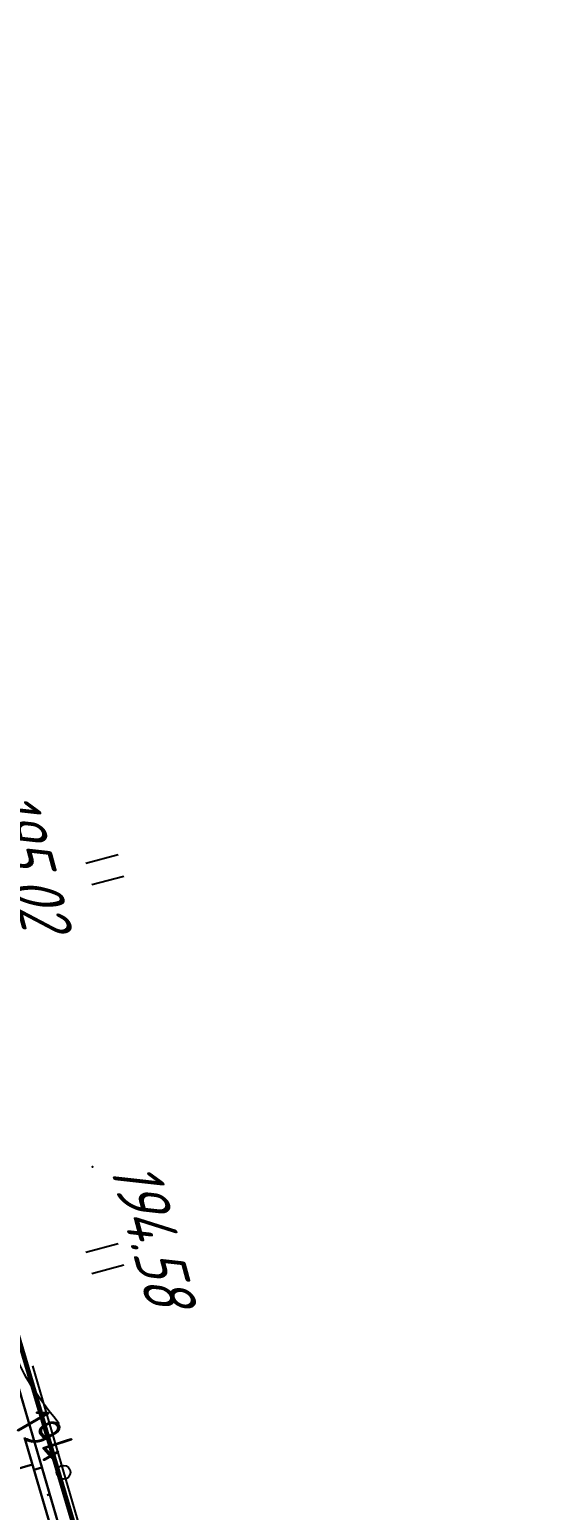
# Model space of a CAD drawing. Header units: millimetres. Extents: x -698 to 8131, y -704 to 4503.
# Drawn here: x 6365.9 to 6402.4, y 3036.2 to 3142.9 of the extents above; entities that cross this region are included whole.
import ezdxf

# ---------------------------------------------------------------- set-up
doc = ezdxf.new("R2010")
doc.units = ezdxf.units.MM
doc.linetypes.add('CONTI', pattern=[0])
for name, color, linetype in [('_Ростелеком', 6, 'Continuous'), ('GOR_BDEFAULT', 212, 'CONTI'), ('PI_OTDEFAULT', 172, 'CONTI'), ('PI_TTDEFAULT', 5, 'CONTI'), ('PLN_O', 7, 'CONTI'), ('ZAPSKDEFAULT', 7, 'CONTI')]:
    doc.layers.add(name, color=color, linetype=linetype)
doc.layers.add('КОПИЯ_ОСЬ_13_ОТКОСЫ', color=7, linetype='Continuous', lineweight=30)
doc.styles.add('eskd', font='isocpeui.ttf', dxfattribs={"width": 1.2})
doc.styles.add('SHRFT', font='isocpeui.ttf', dxfattribs={"width": 3.5})
doc.styles.add('STYLE1', font='isocpeui.ttf', dxfattribs={"width": 0.9})
doc.linetypes.add('кабель_связи_проект.', pattern='A,10,-1,["/",STYLE1,S=3,R=0,X=0,Y=-1.5],-4.1', length=15.1)

# ---------------------------------------------------------------- blocks, each defined once
blk = doc.blocks.new('BL_2011')
at = {"color": 0}
for p, q in [((0, 0), (0, 2.4)), ((1.6, 0), (1.6, 2.4))]:
    blk.add_line(p, q, dxfattribs=at)

msp = doc.modelspace()

# ---------------------------------------------------------------- linework, layer by layer
at = {"layer": '_Ростелеком', "linetype": 'кабель_связи_проект.', "ltscale": 0.25}
msp.add_lwpolyline([(6435.761688766148, 2573.921079275343, 0.35, 0.35, 0), (6434.320469774064, 2613.013822697248, 0.35, 0.35, 0), (6433.79360034767, 2649.600376607064, 0.35, 0.35, 0), (6435.595444910656, 2687.304633888561, 0.35, 0.35, 0), (6433.37641764798, 2721.59035620201, 0.35, 0.35, 0), (6430.292995001471, 2760.571460782695, 0.35, 0.35, 0), (6426.956325281955, 2791.910166041139, 0.35, 0.35, 0), (6423.664201789788, 2818.331266739551, 0.35, 0.35, 0), (6419.450890425147, 2846.334893881488, 0.35, 0.35, 0), (6413.565074474745, 2877.549733902473, 0.35, 0.35, 0), (6408.45389482573, 2894.88336072411, 0.35, 0.35, 0), (6403.549883702179, 2909.648276214633, 0.35, 0.35, 0), (6396.215350000528, 2940.205834104825, 0.35, 0.35, 0), (6387.493850494318, 2971.872972411249, 0.35, 0.35, 0), (6376.907087652004, 3008.717407677468, 0.35, 0.35, 0), (6364.34527313493, 3051.08872498307, 0.35, 0.35, 0), (6352.23463529557, 3095.368587252829, 0.35, 0.35, 0), (6348.598396909036, 3117.676856997568, 0.35, 0.35, 0), (6339.42467397206, 3142.379432295594, 0.35, 0.35, 0), (6330.422865081977, 3163.616872637678, 0.35, 0.35, 0)], format="xyseb", dxfattribs=at)
at = {"layer": 'GOR_BDEFAULT', "color": 212, "elevation": 194, "flags": 128}
msp.add_lwpolyline([(6367.999031611069, 3042.469673916843), (6367.609031611055, 3042.959671916585), (6367.25903161102, 3043.409676917042), (6366.939031611071, 3043.829674917418), (6366.659031611043, 3044.209671916585), (6366.409031611043, 3044.569672917161), (6366.189031611071, 3044.909676917042), (6365.98903161106, 3045.219673916843), (6365.809031611067, 3045.50967491712), (6365.649031611034, 3045.779671916883), (6365.50903161102, 3046.039673917141), (6365.379031611074, 3046.289673917141), (6365.25903161102, 3046.529671916883), (6365.149031611034, 3046.75967491712), (6365.049031611057, 3046.989678916666), (6364.949031611022, 3047.209671916585), (6364.839031611036, 3047.439675917063), (6364.73903161106, 3047.669670917239), (6364.639031611025, 3047.899674916785), (6364.529031611039, 3048.119675916765), (6364.429031611062, 3048.34967191625), (6364.329031611027, 3048.569672917161), (6364.22903161105, 3048.799675916467), (6364.129031611074, 3049.019676916446), (6364.029031611039, 3049.229676916409), (6363.929031611062, 3049.44967791732), (6363.839031611036, 3049.659676917042), (6363.73903161106, 3049.859673916507), (6363.649031611034, 3050.059677916724), (6363.569031611076, 3050.249672916863), (6363.47903161105, 3050.429672916565), (6363.399031611034, 3050.609673916507), (6363.319031611076, 3050.769676916446), (6363.249031611069, 3050.939675917063), (6363.169031611053, 3051.089676916744), (6363.109031611055, 3051.229676916409), (6363.039031611048, 3051.369675916765), (6362.97903161105, 3051.499672916863), (6362.919031611053, 3051.619675916765), (6362.869031611064, 3051.739678916666), (6362.819031611076, 3051.84967191625), (6362.769031611029, 3051.939675917063), (6362.72903161105, 3052.029671916883), (6362.689031611071, 3052.119675916765), (6362.649031611034, 3052.189675917063), (6362.619031611064, 3052.25967491712)], dxfattribs=at)
at = {"layer": 'PI_TTDEFAULT', "color": 5}
msp.add_point((6370.409031611043, 3060.969673916843, 194.578), dxfattribs=at)
at = {"layer": 'PLN_O'}
msp.add_line((6366.069031611076, 3046.649674916785), (6370.559031611067, 3031.289673917141), dxfattribs=at)
msp.add_circle((6368.319031611076, 3038.969673916843), 0.5, dxfattribs=at)
at = {"layer": 'КОПИЯ_ОСЬ_13_ОТКОСЫ'}
for points in [[(6364.725022299497, 3046.245788250264), (6366.071518881528, 3041.638503704365), (6367.93901155731, 3035.308196697529)], [(6365.503037436216, 3041.473159466084), (6375.412705404966, 3007.69262662917)], [(6365.503070539931, 3041.47318073656), (6375.412738508681, 3007.692663158435)], [(6366.192490561216, 3041.228316936787), (6366.004136069028, 3041.172744427021)], [(6363.664691633681, 3038.836584056873), (6366.071429914931, 3039.536291088123)], [(6366.758408529966, 3039.310058269795), (6366.18705843231, 3039.14150968581)], [(6367.324326498716, 3037.391784344014), (6367.133896811216, 3037.335601482685)]]:
    msp.add_lwpolyline(points, dxfattribs=at)

# ---------------------------------------------------------------- block references
at = {"layer": 'ZAPSKDEFAULT', "color": 7, "rotation": 285}
for p in [(6369.929031611062, 3082.829674917418), (6369.929031611062, 3054.829674917418)]:
    msp.add_blockref('BL_2011', p, dxfattribs=at)

# ---------------------------------------------------------------- texts
at = {"layer": 'GOR_BDEFAULT', "color": 212, "style": 'SHRFT', "width": 0.75}
msp.add_text('194', height=2.625, rotation=311.248456, dxfattribs=at).set_placement((6364.565883611029, 3042.39460891686, 194))
at = {"layer": 'PI_OTDEFAULT', "color": 172, "style": 'eskd', "oblique": 10, "width": 0.8}
for s, p in [('195.02', (6362.765481611064, 3087.700384916883)), ('194.58', (6371.632773611045, 3060.985349916998))]:
    msp.add_text(s, height=3.5, rotation=285, dxfattribs=at).set_placement(p)

doc.saveas('drawing.dxf')
